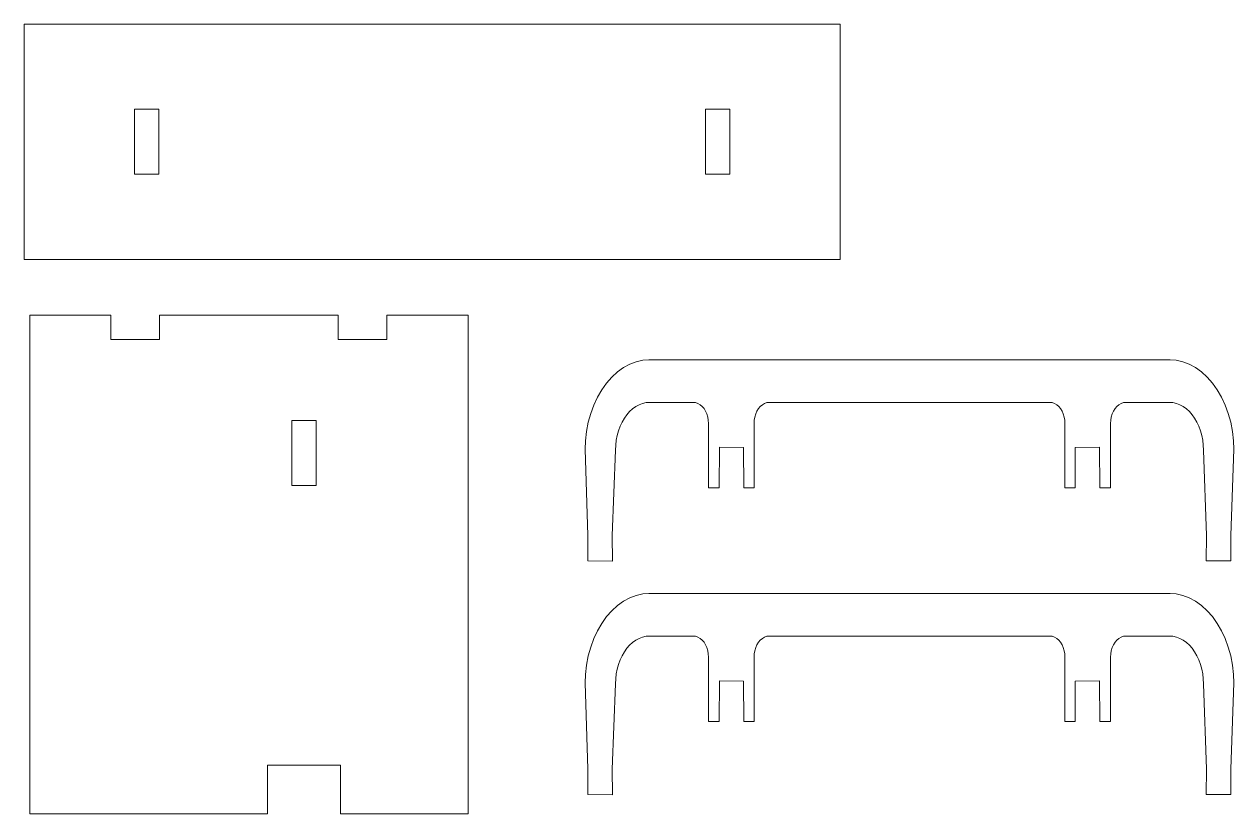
# Model space of a CAD drawing. Header units: millimetres. Extents: x -516 to 519, y -297 to 340.
# Drawn here: x -119.6 to 29.6, y -292.1 to -194.7 of the extents above; entities that cross this region are included whole.
import ezdxf

# ---------------------------------------------------------------- set-up
doc = ezdxf.new("R2010")
doc.units = ezdxf.units.MM
doc.header["$MEASUREMENT"] = 0
doc.layers.add('layer 1', color=7, linetype='Continuous')

msp = doc.modelspace()

# ---------------------------------------------------------------- linework, layer by layer
at = {"layer": 'layer 1', "color": 250, "lineweight": 18}
for points, knots in [([(-18.9725, -223.6956), (-18.9725, -223.6956), (-119.6057, -223.6956), (-119.6057, -223.6956), (-119.6057, -223.6956), (-119.6057, -194.6815), (-119.6057, -194.6815), (-119.6057, -194.6815), (-18.9725, -194.6815), (-18.9725, -194.6815), (-18.9725, -194.6815), (-18.9725, -223.6956), (-18.9725, -223.6956)], [0, 0, 0, 0, 0.25, 0.25, 0.25, 0.5, 0.5, 0.5, 0.75, 0.75, 0.75, 1, 1, 1, 1]), ([(-106.0101, -213.1677), (-106.0101, -213.1677), (-103.0083, -213.1677), (-103.0083, -213.1677), (-103.0083, -213.1677), (-103.0083, -205.1641), (-103.0083, -205.1641), (-103.0083, -205.1641), (-106.0101, -205.1641), (-106.0101, -205.1641), (-106.0101, -205.1641), (-106.0101, -213.1677), (-106.0101, -213.1677)], [0, 0, 0, 0, 0.25, 0.25, 0.25, 0.5, 0.5, 0.5, 0.75, 0.75, 0.75, 1, 1, 1, 1]), ([(-35.5703, -213.1677), (-35.5703, -213.1677), (-32.5688, -213.1677), (-32.5688, -213.1677), (-32.5688, -213.1677), (-32.5688, -205.1641), (-32.5688, -205.1641), (-32.5688, -205.1641), (-35.5703, -205.1641), (-35.5703, -205.1641), (-35.5703, -205.1641), (-35.5703, -213.1677), (-35.5703, -213.1677)], [0, 0, 0, 0, 0.25, 0.25, 0.25, 0.5, 0.5, 0.5, 0.75, 0.75, 0.75, 1, 1, 1, 1]), ([(-80.8732, -233.582), (-80.8732, -233.582), (-74.8699, -233.582), (-74.8699, -233.582), (-74.8699, -233.582), (-74.8699, -230.5805), (-74.8699, -230.5805), (-74.8699, -230.5805), (-64.8652, -230.5805), (-64.8652, -230.5805), (-64.8652, -230.5805), (-64.8652, -292.0882), (-64.8652, -292.0882), (-64.8652, -292.0882), (-80.5828, -292.0882), (-80.5828, -292.0882), (-80.5828, -292.0882), (-80.5828, -286.085), (-80.5828, -286.085), (-80.5828, -286.085), (-89.5868, -286.085), (-89.5868, -286.085), (-89.5868, -286.085), (-89.5868, -292.0882), (-89.5868, -292.0882), (-89.5868, -292.0882), (-118.923, -292.0882), (-118.923, -292.0882), (-118.923, -292.0882), (-118.923, -230.5805), (-118.923, -230.5805), (-118.923, -230.5805), (-108.9184, -230.5805), (-108.9184, -230.5805), (-108.9184, -230.5805), (-108.9184, -233.582), (-108.9184, -233.582), (-108.9184, -233.582), (-102.9151, -233.582), (-102.9151, -233.582), (-102.9151, -233.582), (-102.9151, -230.5805), (-102.9151, -230.5805), (-102.9151, -230.5805), (-80.8732, -230.5805), (-80.8732, -230.5805), (-80.8732, -230.5805), (-80.8732, -233.582), (-80.8732, -233.582)], [0, 0, 0, 0, 0.0625, 0.0625, 0.0625, 0.125, 0.125, 0.125, 0.1875, 0.1875, 0.1875, 0.25, 0.25, 0.25, 0.3125, 0.3125, 0.3125, 0.375, 0.375, 0.375, 0.4375, 0.4375, 0.4375, 0.5, 0.5, 0.5, 0.5625, 0.5625, 0.5625, 0.625, 0.625, 0.625, 0.6875, 0.6875, 0.6875, 0.75, 0.75, 0.75, 0.8125, 0.8125, 0.8125, 0.875, 0.875, 0.875, 0.9375, 0.9375, 0.9375, 1, 1, 1, 1]), ([(26.313, -238.2124), (26.313, -238.2124), (26.961, -238.9471), (26.961, -238.9471), (26.961, -238.9471), (27.5504, -239.7727), (27.5504, -239.7727), (27.5504, -239.7727), (28.0751, -240.6799), (28.0751, -240.6799), (28.0751, -240.6799), (28.5295, -241.6588), (28.5295, -241.6588), (28.5295, -241.6588), (28.908, -242.6991), (28.908, -242.6991), (28.908, -242.6991), (29.2067, -243.7894), (29.2067, -243.7894), (29.2067, -243.7894), (29.4225, -244.9171), (29.4225, -244.9171), (29.4225, -244.9171), (29.5528, -246.07), (29.5528, -246.07), (29.5528, -246.07), (29.5914, -247.0985), (29.5914, -247.0985), (29.5914, -247.0985), (29.2124, -257.7579), (29.2124, -257.7579), (29.2124, -257.7579), (29.2073, -260.8788), (29.2073, -260.8788), (29.2073, -260.8788), (26.1941, -260.8858), (26.1941, -260.8858), (26.1941, -260.8858), (26.21, -257.7449), (26.21, -257.7449), (26.21, -257.7449), (25.845, -247.2358), (25.845, -247.2358), (25.845, -247.2358), (25.8221, -246.6192), (25.8221, -246.6192), (25.8221, -246.6192), (25.7532, -246.0092), (25.7532, -246.0092), (25.7532, -246.0092), (25.6389, -245.4127), (25.6389, -245.4127), (25.6389, -245.4127), (25.4808, -244.8358), (25.4808, -244.8358), (25.4808, -244.8358), (25.2804, -244.2855), (25.2804, -244.2855), (25.2804, -244.2855), (25.0404, -243.7673), (25.0404, -243.7673), (25.0404, -243.7673), (24.7629, -243.2874), (24.7629, -243.2874), (24.7629, -243.2874), (24.4509, -242.8506), (24.4509, -242.8506), (24.4509, -242.8506), (24.1082, -242.4619), (24.1082, -242.4619), (24.1082, -242.4619), (23.7382, -242.1259), (23.7382, -242.1259), (23.7382, -242.1259), (23.3452, -241.8453), (23.3452, -241.8453), (23.3452, -241.8453), (22.9336, -241.624), (22.9336, -241.624), (22.9336, -241.624), (22.5073, -241.4639), (22.5073, -241.4639), (22.5073, -241.4639), (22.0717, -241.3672), (22.0717, -241.3672), (22.0717, -241.3672), (21.6314, -241.3352), (21.6314, -241.3352), (21.6314, -241.3352), (16.2632, -241.3352), (16.2632, -241.3352), (16.2632, -241.3352), (15.9699, -241.3672), (15.9699, -241.3672), (15.9699, -241.3672), (15.6843, -241.4633), (15.6843, -241.4633), (15.6843, -241.4633), (15.4125, -241.6212), (15.4125, -241.6212), (15.4125, -241.6212), (15.1617, -241.8362), (15.1617, -241.8362), (15.1617, -241.8362), (14.938, -242.1039), (14.938, -242.1039), (14.938, -242.1039), (14.7472, -242.4169), (14.7472, -242.4169), (14.7472, -242.4169), (14.5933, -242.7679), (14.5933, -242.7679), (14.5933, -242.7679), (14.4809, -243.1484), (14.4809, -243.1484), (14.4809, -243.1484), (14.4123, -243.5489), (14.4123, -243.5489), (14.4123, -243.5489), (14.3891, -243.9594), (14.3891, -243.9594), (14.3891, -243.9594), (14.3891, -251.8611), (14.3891, -251.8611), (14.3891, -251.8611), (13.0508, -251.8611), (13.0508, -251.8611), (13.0508, -251.8611), (13.0401, -246.8778), (13.0401, -246.8778), (13.0401, -246.8778), (10.0301, -246.8858), (10.0301, -246.8858), (10.0301, -246.8858), (10.0068, -251.8611), (10.0068, -251.8611), (10.0068, -251.8611), (8.7673, -251.8611), (8.7673, -251.8611), (8.7673, -251.8611), (8.7673, -243.9594), (8.7673, -243.9594), (8.7673, -243.9594), (8.7441, -243.5489), (8.7441, -243.5489), (8.7441, -243.5489), (8.6755, -243.1484), (8.6755, -243.1484), (8.6755, -243.1484), (8.5628, -242.7679), (8.5628, -242.7679), (8.5628, -242.7679), (8.4093, -242.4169), (8.4093, -242.4169), (8.4093, -242.4169), (8.2185, -242.1039), (8.2185, -242.1039), (8.2185, -242.1039), (7.9948, -241.8362), (7.9948, -241.8362), (7.9948, -241.8362), (7.7439, -241.6212), (7.7439, -241.6212), (7.7439, -241.6212), (7.4722, -241.4633), (7.4722, -241.4633), (7.4722, -241.4633), (7.1865, -241.3672), (7.1865, -241.3672), (7.1865, -241.3672), (6.8933, -241.3352), (6.8933, -241.3352), (6.8933, -241.3352), (-27.7104, -241.3352), (-27.7104, -241.3352), (-27.7104, -241.3352), (-28.0036, -241.3672), (-28.0036, -241.3672), (-28.0036, -241.3672), (-28.2894, -241.4633), (-28.2894, -241.4633), (-28.2894, -241.4633), (-28.5611, -241.6212), (-28.5611, -241.6212), (-28.5611, -241.6212), (-28.812, -241.8362), (-28.812, -241.8362), (-28.812, -241.8362), (-29.0355, -242.1039), (-29.0355, -242.1039), (-29.0355, -242.1039), (-29.2264, -242.4169), (-29.2264, -242.4169), (-29.2264, -242.4169), (-29.38, -242.7679), (-29.38, -242.7679), (-29.38, -242.7679), (-29.4926, -243.1484), (-29.4926, -243.1484), (-29.4926, -243.1484), (-29.5612, -243.5489), (-29.5612, -243.5489), (-29.5612, -243.5489), (-29.5844, -243.9594), (-29.5844, -243.9594), (-29.5844, -243.9594), (-29.5844, -251.8611), (-29.5844, -251.8611), (-29.5844, -251.8611), (-30.8452, -251.8611), (-30.8452, -251.8611), (-30.8452, -251.8611), (-30.8682, -246.8858), (-30.8682, -246.8858), (-30.8682, -246.8858), (-33.8579, -246.8728), (-33.8579, -246.8728), (-33.8579, -246.8728), (-33.9054, -251.8611), (-33.9054, -251.8611), (-33.9054, -251.8611), (-35.2062, -251.8611), (-35.2062, -251.8611), (-35.2062, -251.8611), (-35.2062, -243.9594), (-35.2062, -243.9594), (-35.2062, -243.9594), (-35.2294, -243.5489), (-35.2294, -243.5489), (-35.2294, -243.5489), (-35.2981, -243.1484), (-35.2981, -243.1484), (-35.2981, -243.1484), (-35.4107, -242.7679), (-35.4107, -242.7679), (-35.4107, -242.7679), (-35.564, -242.4169), (-35.564, -242.4169), (-35.564, -242.4169), (-35.7551, -242.1039), (-35.7551, -242.1039), (-35.7551, -242.1039), (-35.9787, -241.8362), (-35.9787, -241.8362), (-35.9787, -241.8362), (-36.2296, -241.6212), (-36.2296, -241.6212), (-36.2296, -241.6212), (-36.501, -241.4633), (-36.501, -241.4633), (-36.501, -241.4633), (-36.787, -241.3672), (-36.787, -241.3672), (-36.787, -241.3672), (-37.0804, -241.3352), (-37.0804, -241.3352), (-37.0804, -241.3352), (-42.4484, -241.3352), (-42.4484, -241.3352), (-42.4484, -241.3352), (-42.8888, -241.3672), (-42.8888, -241.3672), (-42.8888, -241.3672), (-43.3244, -241.4639), (-43.3244, -241.4639), (-43.3244, -241.4639), (-43.7503, -241.624), (-43.7503, -241.624), (-43.7503, -241.624), (-44.1623, -241.8453), (-44.1623, -241.8453), (-44.1623, -241.8453), (-44.5553, -242.1259), (-44.5553, -242.1259), (-44.5553, -242.1259), (-44.9254, -242.4619), (-44.9254, -242.4619), (-44.9254, -242.4619), (-45.2681, -242.8506), (-45.2681, -242.8506), (-45.2681, -242.8506), (-45.5798, -243.2874), (-45.5798, -243.2874), (-45.5798, -243.2874), (-45.8575, -243.7673), (-45.8575, -243.7673), (-45.8575, -243.7673), (-46.0975, -244.2855), (-46.0975, -244.2855), (-46.0975, -244.2855), (-46.2979, -244.8358), (-46.2979, -244.8358), (-46.2979, -244.8358), (-46.456, -245.4127), (-46.456, -245.4127), (-46.456, -245.4127), (-46.5703, -246.0092), (-46.5703, -246.0092), (-46.5703, -246.0092), (-46.6393, -246.6192), (-46.6393, -246.6192), (-46.6393, -246.6192), (-46.6622, -247.2358), (-46.6622, -247.2358), (-46.6622, -247.2358), (-47.0711, -257.743), (-47.0711, -257.743), (-47.0711, -257.743), (-47.0621, -260.9104), (-47.0621, -260.9104), (-47.0621, -260.9104), (-50.0934, -260.8888), (-50.0934, -260.8888), (-50.0934, -260.8888), (-50.0956, -257.743), (-50.0956, -257.743), (-50.0956, -257.743), (-50.4085, -247.0985), (-50.4085, -247.0985), (-50.4085, -247.0985), (-50.37, -246.07), (-50.37, -246.07), (-50.37, -246.07), (-50.2396, -244.9171), (-50.2396, -244.9171), (-50.2396, -244.9171), (-50.0238, -243.7894), (-50.0238, -243.7894), (-50.0238, -243.7894), (-49.7248, -242.6991), (-49.7248, -242.6991), (-49.7248, -242.6991), (-49.3466, -241.6588), (-49.3466, -241.6588), (-49.3466, -241.6588), (-48.8922, -240.6799), (-48.8922, -240.6799), (-48.8922, -240.6799), (-48.3676, -239.7727), (-48.3676, -239.7727), (-48.3676, -239.7727), (-47.7781, -238.9471), (-47.7781, -238.9471), (-47.7781, -238.9471), (-47.1301, -238.2124), (-47.1301, -238.2124), (-47.1301, -238.2124), (-46.4311, -237.5761), (-46.4311, -237.5761), (-46.4311, -237.5761), (-45.6883, -237.0465), (-45.6883, -237.0465), (-45.6883, -237.0465), (-44.9097, -236.6277), (-44.9097, -236.6277), (-44.9097, -236.6277), (-44.1044, -236.3257), (-44.1044, -236.3257), (-44.1044, -236.3257), (-43.2811, -236.143), (-43.2811, -236.143), (-43.2811, -236.143), (-42.5465, -236.0892), (-42.5465, -236.0892), (-42.5465, -236.0892), (21.7293, -236.0892), (21.7293, -236.0892), (21.7293, -236.0892), (22.4639, -236.143), (22.4639, -236.143), (22.4639, -236.143), (23.2873, -236.3257), (23.2873, -236.3257), (23.2873, -236.3257), (24.0925, -236.6277), (24.0925, -236.6277), (24.0925, -236.6277), (24.8712, -237.0465), (24.8712, -237.0465), (24.8712, -237.0465), (25.6139, -237.5761), (25.6139, -237.5761), (25.6139, -237.5761), (26.313, -238.2124), (26.313, -238.2124)], [0, 0, 0, 0, 0.0078125, 0.0078125, 0.0078125, 0.015625, 0.015625, 0.015625, 0.0234375, 0.0234375, 0.0234375, 0.03125, 0.03125, 0.03125, 0.0390625, 0.0390625, 0.0390625, 0.046875, 0.046875, 0.046875, 0.0546875, 0.0546875, 0.0546875, 0.0625, 0.0625, 0.0625, 0.0703125, 0.0703125, 0.0703125, 0.078125, 0.078125, 0.078125, 0.0859375, 0.0859375, 0.0859375, 0.09375, 0.09375, 0.09375, 0.1015625, 0.1015625, 0.1015625, 0.109375, 0.109375, 0.109375, 0.1171875, 0.1171875, 0.1171875, 0.125, 0.125, 0.125, 0.1328125, 0.1328125, 0.1328125, 0.140625, 0.140625, 0.140625, 0.1484375, 0.1484375, 0.1484375, 0.15625, 0.15625, 0.15625, 0.1640625, 0.1640625, 0.1640625, 0.171875, 0.171875, 0.171875, 0.1796875, 0.1796875, 0.1796875, 0.1875, 0.1875, 0.1875, 0.1953125, 0.1953125, 0.1953125, 0.203125, 0.203125, 0.203125, 0.2109375, 0.2109375, 0.2109375, 0.21875, 0.21875, 0.21875, 0.2265625, 0.2265625, 0.2265625, 0.234375, 0.234375, 0.234375, 0.2421875, 0.2421875, 0.2421875, 0.25, 0.25, 0.25, 0.2578125, 0.2578125, 0.2578125, 0.265625, 0.265625, 0.265625, 0.2734375, 0.2734375, 0.2734375, 0.28125, 0.28125, 0.28125, 0.2890625, 0.2890625, 0.2890625, 0.296875, 0.296875, 0.296875, 0.3046875, 0.3046875, 0.3046875, 0.3125, 0.3125, 0.3125, 0.3203125, 0.3203125, 0.3203125, 0.328125, 0.328125, 0.328125, 0.3359375, 0.3359375, 0.3359375, 0.34375, 0.34375, 0.34375, 0.3515625, 0.3515625, 0.3515625, 0.359375, 0.359375, 0.359375, 0.3671875, 0.3671875, 0.3671875, 0.375, 0.375, 0.375, 0.3828125, 0.3828125, 0.3828125, 0.390625, 0.390625, 0.390625, 0.3984375, 0.3984375, 0.3984375, 0.40625, 0.40625, 0.40625, 0.4140625, 0.4140625, 0.4140625, 0.421875, 0.421875, 0.421875, 0.4296875, 0.4296875, 0.4296875, 0.4375, 0.4375, 0.4375, 0.4453125, 0.4453125, 0.4453125, 0.453125, 0.453125, 0.453125, 0.4609375, 0.4609375, 0.4609375, 0.46875, 0.46875, 0.46875, 0.4765625, 0.4765625, 0.4765625, 0.484375, 0.484375, 0.484375, 0.4921875, 0.4921875, 0.4921875, 0.5, 0.5, 0.5, 0.5078125, 0.5078125, 0.5078125, 0.515625, 0.515625, 0.515625, 0.5234375, 0.5234375, 0.5234375, 0.53125, 0.53125, 0.53125, 0.5390625, 0.5390625, 0.5390625, 0.546875, 0.546875, 0.546875, 0.5546875, 0.5546875, 0.5546875, 0.5625, 0.5625, 0.5625, 0.5703125, 0.5703125, 0.5703125, 0.578125, 0.578125, 0.578125, 0.5859375, 0.5859375, 0.5859375, 0.59375, 0.59375, 0.59375, 0.6015625, 0.6015625, 0.6015625, 0.609375, 0.609375, 0.609375, 0.6171875, 0.6171875, 0.6171875, 0.625, 0.625, 0.625, 0.6328125, 0.6328125, 0.6328125, 0.640625, 0.640625, 0.640625, 0.6484375, 0.6484375, 0.6484375, 0.65625, 0.65625, 0.65625, 0.6640625, 0.6640625, 0.6640625, 0.671875, 0.671875, 0.671875, 0.6796875, 0.6796875, 0.6796875, 0.6875, 0.6875, 0.6875, 0.6953125, 0.6953125, 0.6953125, 0.703125, 0.703125, 0.703125, 0.7109375, 0.7109375, 0.7109375, 0.71875, 0.71875, 0.71875, 0.7265625, 0.7265625, 0.7265625, 0.734375, 0.734375, 0.734375, 0.7421875, 0.7421875, 0.7421875, 0.75, 0.75, 0.75, 0.7578125, 0.7578125, 0.7578125, 0.765625, 0.765625, 0.765625, 0.7734375, 0.7734375, 0.7734375, 0.78125, 0.78125, 0.78125, 0.7890625, 0.7890625, 0.7890625, 0.796875, 0.796875, 0.796875, 0.8046875, 0.8046875, 0.8046875, 0.8125, 0.8125, 0.8125, 0.8203125, 0.8203125, 0.8203125, 0.828125, 0.828125, 0.828125, 0.8359375, 0.8359375, 0.8359375, 0.84375, 0.84375, 0.84375, 0.8515625, 0.8515625, 0.8515625, 0.859375, 0.859375, 0.859375, 0.8671875, 0.8671875, 0.8671875, 0.875, 0.875, 0.875, 0.8828125, 0.8828125, 0.8828125, 0.890625, 0.890625, 0.890625, 0.8984375, 0.8984375, 0.8984375, 0.90625, 0.90625, 0.90625, 0.9140625, 0.9140625, 0.9140625, 0.921875, 0.921875, 0.921875, 0.9296875, 0.9296875, 0.9296875, 0.9375, 0.9375, 0.9375, 0.9453125, 0.9453125, 0.9453125, 0.953125, 0.953125, 0.953125, 0.9609375, 0.9609375, 0.9609375, 0.96875, 0.96875, 0.96875, 0.9765625, 0.9765625, 0.9765625, 0.984375, 0.984375, 0.984375, 0.9921875, 0.9921875, 0.9921875, 1, 1, 1, 1]), ([(-83.5837, -243.5867), (-83.5837, -243.5867), (-86.5853, -243.5867), (-86.5853, -243.5867), (-86.5853, -243.5867), (-86.5853, -251.591), (-86.5853, -251.591), (-86.5853, -251.591), (-83.5837, -251.591), (-83.5837, -251.591), (-83.5837, -251.591), (-83.5837, -243.5867), (-83.5837, -243.5867)], [0, 0, 0, 0, 0.25, 0.25, 0.25, 0.5, 0.5, 0.5, 0.75, 0.75, 0.75, 1, 1, 1, 1]), ([(26.313, -267.0337), (26.313, -267.0337), (26.961, -267.7684), (26.961, -267.7684), (26.961, -267.7684), (27.5504, -268.5939), (27.5504, -268.5939), (27.5504, -268.5939), (28.0751, -269.5012), (28.0751, -269.5012), (28.0751, -269.5012), (28.5295, -270.4801), (28.5295, -270.4801), (28.5295, -270.4801), (28.908, -271.5203), (28.908, -271.5203), (28.908, -271.5203), (29.2067, -272.6107), (29.2067, -272.6107), (29.2067, -272.6107), (29.4225, -273.7383), (29.4225, -273.7383), (29.4225, -273.7383), (29.5528, -274.8913), (29.5528, -274.8913), (29.5528, -274.8913), (29.5914, -275.9198), (29.5914, -275.9198), (29.5914, -275.9198), (29.2124, -286.5792), (29.2124, -286.5792), (29.2124, -286.5792), (29.2073, -289.7001), (29.2073, -289.7001), (29.2073, -289.7001), (26.1941, -289.7071), (26.1941, -289.7071), (26.1941, -289.7071), (26.21, -286.5662), (26.21, -286.5662), (26.21, -286.5662), (25.845, -276.0571), (25.845, -276.0571), (25.845, -276.0571), (25.8221, -275.4404), (25.8221, -275.4404), (25.8221, -275.4404), (25.7532, -274.8305), (25.7532, -274.8305), (25.7532, -274.8305), (25.6389, -274.234), (25.6389, -274.234), (25.6389, -274.234), (25.4808, -273.6571), (25.4808, -273.6571), (25.4808, -273.6571), (25.2804, -273.1068), (25.2804, -273.1068), (25.2804, -273.1068), (25.0404, -272.5886), (25.0404, -272.5886), (25.0404, -272.5886), (24.7629, -272.1086), (24.7629, -272.1086), (24.7629, -272.1086), (24.4509, -271.6718), (24.4509, -271.6718), (24.4509, -271.6718), (24.1082, -271.2832), (24.1082, -271.2832), (24.1082, -271.2832), (23.7382, -270.9472), (23.7382, -270.9472), (23.7382, -270.9472), (23.3452, -270.6666), (23.3452, -270.6666), (23.3452, -270.6666), (22.9336, -270.4453), (22.9336, -270.4453), (22.9336, -270.4453), (22.5073, -270.2851), (22.5073, -270.2851), (22.5073, -270.2851), (22.0717, -270.1885), (22.0717, -270.1885), (22.0717, -270.1885), (21.6314, -270.1565), (21.6314, -270.1565), (21.6314, -270.1565), (16.2632, -270.1565), (16.2632, -270.1565), (16.2632, -270.1565), (15.9699, -270.1885), (15.9699, -270.1885), (15.9699, -270.1885), (15.6843, -270.2846), (15.6843, -270.2846), (15.6843, -270.2846), (15.4125, -270.4424), (15.4125, -270.4424), (15.4125, -270.4424), (15.1617, -270.6575), (15.1617, -270.6575), (15.1617, -270.6575), (14.938, -270.9252), (14.938, -270.9252), (14.938, -270.9252), (14.7472, -271.2382), (14.7472, -271.2382), (14.7472, -271.2382), (14.5933, -271.5891), (14.5933, -271.5891), (14.5933, -271.5891), (14.4809, -271.9696), (14.4809, -271.9696), (14.4809, -271.9696), (14.4123, -272.3702), (14.4123, -272.3702), (14.4123, -272.3702), (14.3891, -272.7807), (14.3891, -272.7807), (14.3891, -272.7807), (14.3891, -280.6824), (14.3891, -280.6824), (14.3891, -280.6824), (13.0508, -280.6824), (13.0508, -280.6824), (13.0508, -280.6824), (13.0401, -275.6991), (13.0401, -275.6991), (13.0401, -275.6991), (10.0301, -275.7071), (10.0301, -275.7071), (10.0301, -275.7071), (10.0068, -280.6824), (10.0068, -280.6824), (10.0068, -280.6824), (8.7673, -280.6824), (8.7673, -280.6824), (8.7673, -280.6824), (8.7673, -272.7807), (8.7673, -272.7807), (8.7673, -272.7807), (8.7441, -272.3702), (8.7441, -272.3702), (8.7441, -272.3702), (8.6755, -271.9696), (8.6755, -271.9696), (8.6755, -271.9696), (8.5628, -271.5891), (8.5628, -271.5891), (8.5628, -271.5891), (8.4093, -271.2382), (8.4093, -271.2382), (8.4093, -271.2382), (8.2185, -270.9252), (8.2185, -270.9252), (8.2185, -270.9252), (7.9948, -270.6575), (7.9948, -270.6575), (7.9948, -270.6575), (7.7439, -270.4424), (7.7439, -270.4424), (7.7439, -270.4424), (7.4722, -270.2846), (7.4722, -270.2846), (7.4722, -270.2846), (7.1865, -270.1885), (7.1865, -270.1885), (7.1865, -270.1885), (6.8933, -270.1565), (6.8933, -270.1565), (6.8933, -270.1565), (-27.7104, -270.1565), (-27.7104, -270.1565), (-27.7104, -270.1565), (-28.0036, -270.1885), (-28.0036, -270.1885), (-28.0036, -270.1885), (-28.2894, -270.2846), (-28.2894, -270.2846), (-28.2894, -270.2846), (-28.5611, -270.4424), (-28.5611, -270.4424), (-28.5611, -270.4424), (-28.812, -270.6575), (-28.812, -270.6575), (-28.812, -270.6575), (-29.0355, -270.9252), (-29.0355, -270.9252), (-29.0355, -270.9252), (-29.2264, -271.2382), (-29.2264, -271.2382), (-29.2264, -271.2382), (-29.38, -271.5891), (-29.38, -271.5891), (-29.38, -271.5891), (-29.4926, -271.9696), (-29.4926, -271.9696), (-29.4926, -271.9696), (-29.5612, -272.3702), (-29.5612, -272.3702), (-29.5612, -272.3702), (-29.5844, -272.7807), (-29.5844, -272.7807), (-29.5844, -272.7807), (-29.5844, -280.6824), (-29.5844, -280.6824), (-29.5844, -280.6824), (-30.8452, -280.6824), (-30.8452, -280.6824), (-30.8452, -280.6824), (-30.8682, -275.7071), (-30.8682, -275.7071), (-30.8682, -275.7071), (-33.8579, -275.6941), (-33.8579, -275.6941), (-33.8579, -275.6941), (-33.9054, -280.6824), (-33.9054, -280.6824), (-33.9054, -280.6824), (-35.2062, -280.6824), (-35.2062, -280.6824), (-35.2062, -280.6824), (-35.2062, -272.7807), (-35.2062, -272.7807), (-35.2062, -272.7807), (-35.2294, -272.3702), (-35.2294, -272.3702), (-35.2294, -272.3702), (-35.2981, -271.9696), (-35.2981, -271.9696), (-35.2981, -271.9696), (-35.4107, -271.5891), (-35.4107, -271.5891), (-35.4107, -271.5891), (-35.564, -271.2382), (-35.564, -271.2382), (-35.564, -271.2382), (-35.7551, -270.9252), (-35.7551, -270.9252), (-35.7551, -270.9252), (-35.9787, -270.6575), (-35.9787, -270.6575), (-35.9787, -270.6575), (-36.2296, -270.4424), (-36.2296, -270.4424), (-36.2296, -270.4424), (-36.501, -270.2846), (-36.501, -270.2846), (-36.501, -270.2846), (-36.787, -270.1885), (-36.787, -270.1885), (-36.787, -270.1885), (-37.0804, -270.1565), (-37.0804, -270.1565), (-37.0804, -270.1565), (-42.4484, -270.1565), (-42.4484, -270.1565), (-42.4484, -270.1565), (-42.8888, -270.1885), (-42.8888, -270.1885), (-42.8888, -270.1885), (-43.3244, -270.2851), (-43.3244, -270.2851), (-43.3244, -270.2851), (-43.7503, -270.4453), (-43.7503, -270.4453), (-43.7503, -270.4453), (-44.1623, -270.6666), (-44.1623, -270.6666), (-44.1623, -270.6666), (-44.5553, -270.9472), (-44.5553, -270.9472), (-44.5553, -270.9472), (-44.9254, -271.2832), (-44.9254, -271.2832), (-44.9254, -271.2832), (-45.2681, -271.6718), (-45.2681, -271.6718), (-45.2681, -271.6718), (-45.5798, -272.1086), (-45.5798, -272.1086), (-45.5798, -272.1086), (-45.8575, -272.5886), (-45.8575, -272.5886), (-45.8575, -272.5886), (-46.0975, -273.1068), (-46.0975, -273.1068), (-46.0975, -273.1068), (-46.2979, -273.6571), (-46.2979, -273.6571), (-46.2979, -273.6571), (-46.456, -274.234), (-46.456, -274.234), (-46.456, -274.234), (-46.5703, -274.8305), (-46.5703, -274.8305), (-46.5703, -274.8305), (-46.6393, -275.4404), (-46.6393, -275.4404), (-46.6393, -275.4404), (-46.6622, -276.0571), (-46.6622, -276.0571), (-46.6622, -276.0571), (-47.0711, -286.5642), (-47.0711, -286.5642), (-47.0711, -286.5642), (-47.0621, -289.7317), (-47.0621, -289.7317), (-47.0621, -289.7317), (-50.0934, -289.7101), (-50.0934, -289.7101), (-50.0934, -289.7101), (-50.0956, -286.5642), (-50.0956, -286.5642), (-50.0956, -286.5642), (-50.4085, -275.9198), (-50.4085, -275.9198), (-50.4085, -275.9198), (-50.37, -274.8913), (-50.37, -274.8913), (-50.37, -274.8913), (-50.2396, -273.7383), (-50.2396, -273.7383), (-50.2396, -273.7383), (-50.0238, -272.6107), (-50.0238, -272.6107), (-50.0238, -272.6107), (-49.7248, -271.5203), (-49.7248, -271.5203), (-49.7248, -271.5203), (-49.3466, -270.4801), (-49.3466, -270.4801), (-49.3466, -270.4801), (-48.8922, -269.5012), (-48.8922, -269.5012), (-48.8922, -269.5012), (-48.3676, -268.5939), (-48.3676, -268.5939), (-48.3676, -268.5939), (-47.7781, -267.7684), (-47.7781, -267.7684), (-47.7781, -267.7684), (-47.1301, -267.0337), (-47.1301, -267.0337), (-47.1301, -267.0337), (-46.4311, -266.3974), (-46.4311, -266.3974), (-46.4311, -266.3974), (-45.6883, -265.8678), (-45.6883, -265.8678), (-45.6883, -265.8678), (-44.9097, -265.449), (-44.9097, -265.449), (-44.9097, -265.449), (-44.1044, -265.147), (-44.1044, -265.147), (-44.1044, -265.147), (-43.2811, -264.9643), (-43.2811, -264.9643), (-43.2811, -264.9643), (-42.5465, -264.9105), (-42.5465, -264.9105), (-42.5465, -264.9105), (21.7293, -264.9105), (21.7293, -264.9105), (21.7293, -264.9105), (22.4639, -264.9643), (22.4639, -264.9643), (22.4639, -264.9643), (23.2873, -265.147), (23.2873, -265.147), (23.2873, -265.147), (24.0925, -265.449), (24.0925, -265.449), (24.0925, -265.449), (24.8712, -265.8678), (24.8712, -265.8678), (24.8712, -265.8678), (25.6139, -266.3974), (25.6139, -266.3974), (25.6139, -266.3974), (26.313, -267.0337), (26.313, -267.0337)], [0, 0, 0, 0, 0.0078125, 0.0078125, 0.0078125, 0.015625, 0.015625, 0.015625, 0.0234375, 0.0234375, 0.0234375, 0.03125, 0.03125, 0.03125, 0.0390625, 0.0390625, 0.0390625, 0.046875, 0.046875, 0.046875, 0.0546875, 0.0546875, 0.0546875, 0.0625, 0.0625, 0.0625, 0.0703125, 0.0703125, 0.0703125, 0.078125, 0.078125, 0.078125, 0.0859375, 0.0859375, 0.0859375, 0.09375, 0.09375, 0.09375, 0.1015625, 0.1015625, 0.1015625, 0.109375, 0.109375, 0.109375, 0.1171875, 0.1171875, 0.1171875, 0.125, 0.125, 0.125, 0.1328125, 0.1328125, 0.1328125, 0.140625, 0.140625, 0.140625, 0.1484375, 0.1484375, 0.1484375, 0.15625, 0.15625, 0.15625, 0.1640625, 0.1640625, 0.1640625, 0.171875, 0.171875, 0.171875, 0.1796875, 0.1796875, 0.1796875, 0.1875, 0.1875, 0.1875, 0.1953125, 0.1953125, 0.1953125, 0.203125, 0.203125, 0.203125, 0.2109375, 0.2109375, 0.2109375, 0.21875, 0.21875, 0.21875, 0.2265625, 0.2265625, 0.2265625, 0.234375, 0.234375, 0.234375, 0.2421875, 0.2421875, 0.2421875, 0.25, 0.25, 0.25, 0.2578125, 0.2578125, 0.2578125, 0.265625, 0.265625, 0.265625, 0.2734375, 0.2734375, 0.2734375, 0.28125, 0.28125, 0.28125, 0.2890625, 0.2890625, 0.2890625, 0.296875, 0.296875, 0.296875, 0.3046875, 0.3046875, 0.3046875, 0.3125, 0.3125, 0.3125, 0.3203125, 0.3203125, 0.3203125, 0.328125, 0.328125, 0.328125, 0.3359375, 0.3359375, 0.3359375, 0.34375, 0.34375, 0.34375, 0.3515625, 0.3515625, 0.3515625, 0.359375, 0.359375, 0.359375, 0.3671875, 0.3671875, 0.3671875, 0.375, 0.375, 0.375, 0.3828125, 0.3828125, 0.3828125, 0.390625, 0.390625, 0.390625, 0.3984375, 0.3984375, 0.3984375, 0.40625, 0.40625, 0.40625, 0.4140625, 0.4140625, 0.4140625, 0.421875, 0.421875, 0.421875, 0.4296875, 0.4296875, 0.4296875, 0.4375, 0.4375, 0.4375, 0.4453125, 0.4453125, 0.4453125, 0.453125, 0.453125, 0.453125, 0.4609375, 0.4609375, 0.4609375, 0.46875, 0.46875, 0.46875, 0.4765625, 0.4765625, 0.4765625, 0.484375, 0.484375, 0.484375, 0.4921875, 0.4921875, 0.4921875, 0.5, 0.5, 0.5, 0.5078125, 0.5078125, 0.5078125, 0.515625, 0.515625, 0.515625, 0.5234375, 0.5234375, 0.5234375, 0.53125, 0.53125, 0.53125, 0.5390625, 0.5390625, 0.5390625, 0.546875, 0.546875, 0.546875, 0.5546875, 0.5546875, 0.5546875, 0.5625, 0.5625, 0.5625, 0.5703125, 0.5703125, 0.5703125, 0.578125, 0.578125, 0.578125, 0.5859375, 0.5859375, 0.5859375, 0.59375, 0.59375, 0.59375, 0.6015625, 0.6015625, 0.6015625, 0.609375, 0.609375, 0.609375, 0.6171875, 0.6171875, 0.6171875, 0.625, 0.625, 0.625, 0.6328125, 0.6328125, 0.6328125, 0.640625, 0.640625, 0.640625, 0.6484375, 0.6484375, 0.6484375, 0.65625, 0.65625, 0.65625, 0.6640625, 0.6640625, 0.6640625, 0.671875, 0.671875, 0.671875, 0.6796875, 0.6796875, 0.6796875, 0.6875, 0.6875, 0.6875, 0.6953125, 0.6953125, 0.6953125, 0.703125, 0.703125, 0.703125, 0.7109375, 0.7109375, 0.7109375, 0.71875, 0.71875, 0.71875, 0.7265625, 0.7265625, 0.7265625, 0.734375, 0.734375, 0.734375, 0.7421875, 0.7421875, 0.7421875, 0.75, 0.75, 0.75, 0.7578125, 0.7578125, 0.7578125, 0.765625, 0.765625, 0.765625, 0.7734375, 0.7734375, 0.7734375, 0.78125, 0.78125, 0.78125, 0.7890625, 0.7890625, 0.7890625, 0.796875, 0.796875, 0.796875, 0.8046875, 0.8046875, 0.8046875, 0.8125, 0.8125, 0.8125, 0.8203125, 0.8203125, 0.8203125, 0.828125, 0.828125, 0.828125, 0.8359375, 0.8359375, 0.8359375, 0.84375, 0.84375, 0.84375, 0.8515625, 0.8515625, 0.8515625, 0.859375, 0.859375, 0.859375, 0.8671875, 0.8671875, 0.8671875, 0.875, 0.875, 0.875, 0.8828125, 0.8828125, 0.8828125, 0.890625, 0.890625, 0.890625, 0.8984375, 0.8984375, 0.8984375, 0.90625, 0.90625, 0.90625, 0.9140625, 0.9140625, 0.9140625, 0.921875, 0.921875, 0.921875, 0.9296875, 0.9296875, 0.9296875, 0.9375, 0.9375, 0.9375, 0.9453125, 0.9453125, 0.9453125, 0.953125, 0.953125, 0.953125, 0.9609375, 0.9609375, 0.9609375, 0.96875, 0.96875, 0.96875, 0.9765625, 0.9765625, 0.9765625, 0.984375, 0.984375, 0.984375, 0.9921875, 0.9921875, 0.9921875, 1, 1, 1, 1])]:
    msp.add_open_spline(points, degree=3, knots=knots, dxfattribs=at)

doc.saveas('drawing.dxf')
